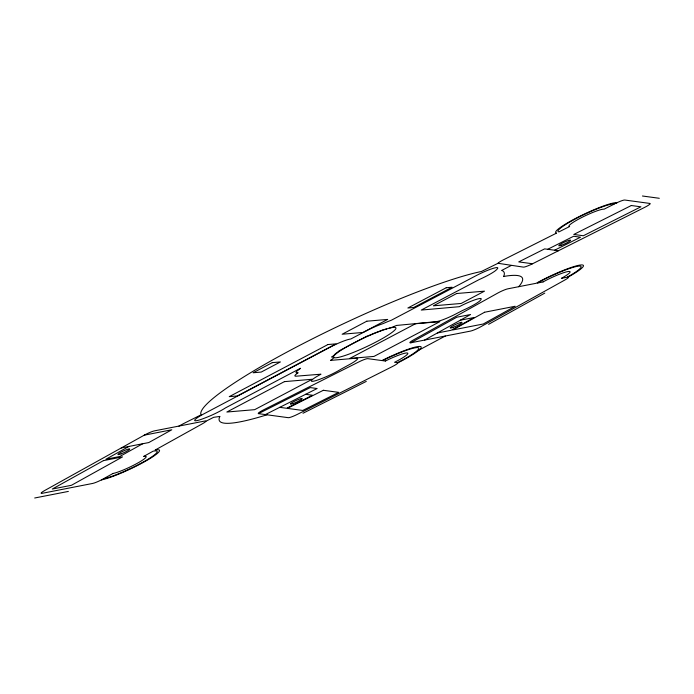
<?xml version="1.0" encoding="UTF-8"?>
<svg xmlns="http://www.w3.org/2000/svg" width="694" height="694" viewBox="0 0 694 694"><rect width="100%" height="100%" fill="white"/><g stroke="black" fill="none" stroke-linecap="round" stroke-linejoin="round"><path stroke-width="1.04" d="M205.962 421.232L213.622 417.328L219.972 416.417L219.451 417.398A167.454 21.861 -25.2 0 0 264.31 415.619L266.93 414.786M333.467 357.02L333.476 356.985A34.474 4.502 -25.2 0 1 352.552 343.617A34.474 4.502 -25.2 0 1 386.662 328.93L390.791 327.715A17.402 2.273 -25.2 0 0 396.491 325.451L436.136 321.66A17.402 2.273 -25.2 0 0 456.808 313.462L462.629 310.444A17.402 2.273 -25.2 0 0 480.604 300.06L481.072 299.366A17.402 2.273 -25.2 0 0 475.164 299.73A17.402 2.273 -25.2 0 0 459.333 306.696L421.267 310.062L479.172 279.561A17.402 2.273 -25.2 0 0 496.635 269.61L497.381 268.76A17.402 2.273 -25.2 0 0 492.211 268.656A17.402 2.273 -25.2 0 0 475.884 275.778L391.338 320.238A17.402 2.273 -25.2 0 0 384.103 323.178L382.056 323.985A17.402 2.273 -25.2 0 0 365.998 331.029L350.8 339.002A17.402 2.273 -25.2 0 0 330.127 347.191L204.288 413.633A17.402 2.273 -25.2 0 0 194.658 420.278A17.402 2.273 -25.2 0 0 203.238 418.647A49.968 6.524 -25.2 0 0 207.359 417.025A17.402 2.273 -25.2 0 0 225.507 407.881L300.485 368.28L299.504 369.225A17.402 2.273 -25.2 0 0 297.24 372.817L298.151 372.739L297.448 373.216A17.402 2.273 -25.2 0 0 296.095 376.191L320.975 374.196A17.402 2.273 -25.2 0 0 311.389 380.737A17.402 2.273 -25.2 0 0 318.841 379.618A47.131 6.151 -25.2 0 0 322.615 378.187A17.402 2.273 -25.2 0 0 341.084 369.13L348.067 365.339A17.402 2.273 -25.2 0 0 356.456 358.191L330.509 360.394L331.212 359.917A17.402 2.273 -25.2 0 0 333.745 357.601L333.467 357.02L331.654 357.02L332.357 356.543A17.402 2.273 -25.2 0 0 334.89 354.226L335.714 353.515A17.402 2.273 -25.2 0 0 338.941 350.93L366.597 336.33A17.402 2.273 -25.2 0 0 373.832 333.398L375.879 332.582A17.402 2.273 -25.2 0 0 382.836 329.893L386.662 328.93M497.919 263.442A8.207 1.076 -25.2 0 1 503.436 259.825L556.649 233.054A34.474 4.502 -25.2 0 1 578.805 216.771A34.474 4.502 -25.2 0 1 617.053 202.665L615.613 203.385A8.207 1.076 -25.2 0 1 624.721 200.028L650 203.455A8.207 1.076 -25.2 0 1 644.726 207.333L532.55 263.763A8.207 1.076 -25.2 0 1 523.441 267.129L498.014 263.295L481.41 271.493A167.454 21.861 -25.2 0 0 310.287 339.93A167.454 21.861 -25.2 0 0 200.748 413.737L201.113 414.812L186.434 422.143A29.547 3.86 -25.2 0 0 179.139 425.969L178.948 426.081M518.696 286.7L518.73 286.665A167.454 21.861 -25.2 0 0 505.631 276.143L503.454 276.542L503.974 275.553A167.454 21.861 -25.2 0 0 502.309 270.66L501.658 270.46L511.226 265.472M419.133 350.01L445.331 336.017M144.265 435.164L44.668 490.528A8.207 1.076 -25.2 0 0 42.108 493.33L92.571 483.458A8.207 1.076 -25.2 0 0 102.781 479.164L101.506 479.875A34.474 4.502 -25.2 0 0 144.378 461.822A34.474 4.502 -25.2 0 0 155.135 450.059L202.37 423.8A8.207 1.076 -25.2 0 0 204.938 420.998L154.467 430.861A8.207 1.076 -25.2 0 0 144.265 435.164L171.791 429.777L148.802 442.555L121.277 447.942M128.928 446.442L105.939 459.22L119.706 456.531L142.686 443.752M410.848 342.767L470.48 331.099A8.207 1.076 -25.2 0 0 480.69 326.805L564.959 279.951A8.207 1.076 -25.2 0 0 567.527 277.149L568.291 277.001A34.474 4.502 -25.2 0 0 579.048 265.238A34.474 4.502 -25.2 0 0 536.176 283.282L507.887 288.817A8.207 1.076 -25.2 0 0 497.676 293.111L413.407 339.965A8.207 1.076 -25.2 0 0 410.848 342.767L456.808 317.21L470.575 314.521L424.607 340.069M488.593 324.332L544.781 293.102M547.713 249.293L573.6 236.264L580.488 237.201L554.601 250.222M258.454 413.641A8.207 1.076 -25.2 0 1 263.737 409.764L358.651 362.008A8.207 1.076 -25.2 0 1 367.759 358.651L381.926 360.568A34.474 4.502 -25.2 0 1 420.174 346.471A34.474 4.502 -25.2 0 1 398.018 362.754L397.636 362.702A8.207 1.076 -25.2 0 1 392.362 366.579L297.44 414.335A8.207 1.076 -25.2 0 1 288.34 417.693L258.454 413.641L310.235 387.59L317.123 388.527L265.351 414.578M303 413.251L366.276 381.414M460.356 320.194L474.123 317.505L451.135 330.283L437.376 332.973M34.7 497.997L68.342 491.421M642.444 196.003L659.3 198.284M558.436 250.742L544.643 248.877L518.756 261.898L532.55 263.763M305.62 394.313L312.517 395.25L286.631 408.272L279.734 407.343M389.013 328.262A34.474 4.502 -25.2 0 1 376.894 341.543A34.474 4.502 -25.2 0 1 333.693 357.471M103.389 460.643L52.319 489.036L71.43 485.297L122.508 456.904L103.389 460.643M112.992 473.481L103.545 478.739A31.846 4.155 -25.2 0 0 143.155 462.065A31.846 4.155 -25.2 0 0 153.088 451.195L143.641 456.452A19.701 2.568 -25.2 0 1 137.49 463.176A19.701 2.568 -25.2 0 1 112.992 473.481M484.586 312.239L452.67 329.98L483.25 324.003L515.174 306.254L484.586 312.239M272.3 362.632L253.102 372.765L261.213 372.071L280.411 361.938L272.3 362.632M366.814 321.201L342.142 334.23L362.997 332.452L387.677 319.422L366.814 321.201M327.95 344.536L229.254 396.647L237.365 395.962L336.061 343.851L327.95 344.536M446.251 287.732L407.872 307.997L413.667 307.503L452.046 287.238L446.251 287.732M284.427 381.631L226.851 412.028L254.663 409.668L312.239 379.271L284.427 381.631M456.669 293.519L433.368 305.82L461.18 303.46L484.49 291.15L456.669 293.519M415.48 323.734L349.681 358.477L374.014 356.404L439.814 321.669L415.48 323.734M569.592 226.539L558.948 231.891A31.846 4.155 -25.2 0 1 579.421 216.849A31.846 4.155 -25.2 0 1 614.745 203.819L604.11 209.172A19.701 2.568 -25.2 0 0 582.249 217.231A19.701 2.568 -25.2 0 0 569.592 226.539M631.314 205.511L573.791 234.459L583.368 235.752L640.892 206.812L631.314 205.511M323.352 390.288L287.394 408.376L302.714 410.458L338.672 392.362L323.352 390.288M543.055 281.938L537.399 283.048A31.846 4.155 -25.2 0 1 577 266.375A31.846 4.155 -25.2 0 1 567.067 277.244L561.403 278.346A19.701 2.568 -25.2 0 0 567.553 271.623A19.701 2.568 -25.2 0 0 543.055 281.938M385.378 361.036L382.541 360.654A31.846 4.155 -25.2 0 1 417.875 347.625A31.846 4.155 -25.2 0 1 397.402 362.667L394.574 362.285A19.701 2.568 -25.2 0 0 407.231 352.977A19.701 2.568 -25.2 0 0 385.378 361.036M121.086 453.867A6.567 0.859 -25.2 0 0 129.752 448.983A6.567 0.859 -25.2 0 0 120.583 452.462A6.567 0.859 -25.2 0 0 121.086 453.867M293.128 403.57A6.567 0.859 -25.2 0 0 302.228 398.608A6.567 0.859 -25.2 0 0 293.484 401.774A6.567 0.859 -25.2 0 0 293.128 403.57M453.329 327.273A6.567 0.859 -25.2 0 0 462.004 322.398A6.567 0.859 -25.2 0 0 452.826 325.868A6.567 0.859 -25.2 0 0 453.329 327.273M561.524 245.208A6.567 0.859 -25.2 0 0 570.624 240.245A6.567 0.859 -25.2 0 0 561.88 243.412A6.567 0.859 -25.2 0 0 561.524 245.208"/></g></svg>
